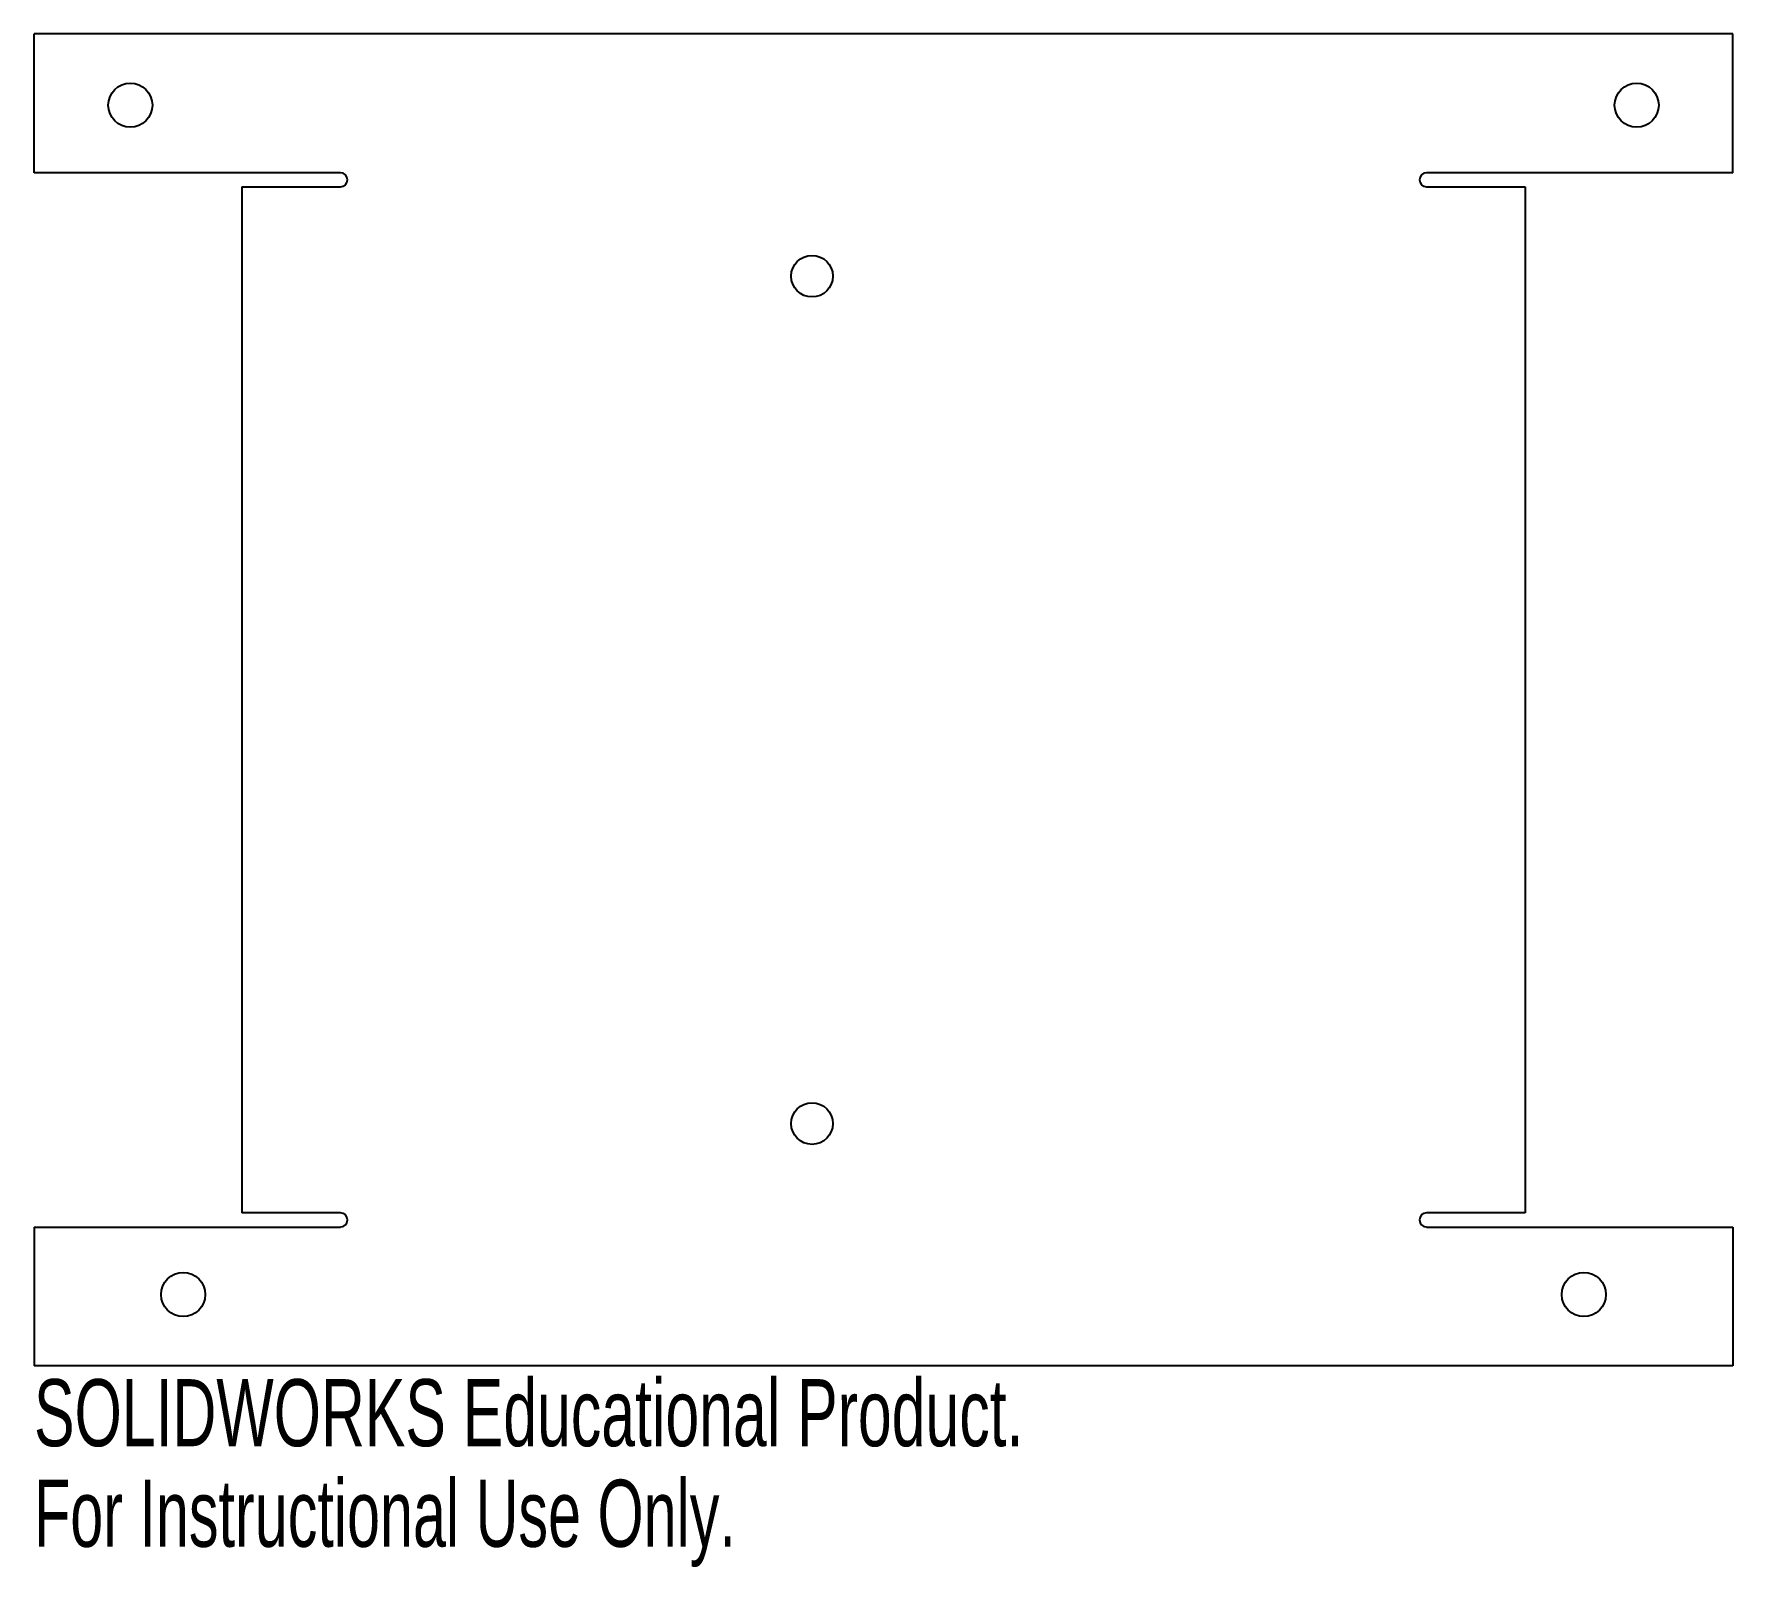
# Model space of a CAD drawing. Extents: x -61 to 61, y -63 to 48.
import ezdxf
from ezdxf.enums import TextEntityAlignment as Align

# ---------------------------------------------------------------- set-up
doc = ezdxf.new("R2010")
doc.units = 0
doc.layers.get('0').update_dxf_attribs({"linetype": 'CONTINUOUS'})

msp = doc.modelspace()

# ---------------------------------------------------------------- linework, layer by layer
at = {"color": 7, "linetype": 'CONTINUOUS'}
for p, q in [((-61.22, 38), (-61.22, 48)), ((61.22, 48), (-61.22, 48)), ((61.22, 38), (61.22, 48)), ((-39.14, 38), (-61.22, 38)), ((61.22, 38), (39.14, 38)), ((-46.25, 36.98), (-46.25, -36.98)), ((-46.25, 36.98), (-39.14, 36.98)), ((39.14, 36.98), (46.25, 36.98)), ((46.25, 36.98), (46.25, -36.98)), ((-39.14, -36.98), (-46.25, -36.98)), ((46.25, -36.98), (39.14, -36.98)), ((-61.22, -38), (-61.22, -48)), ((-61.22, -38), (-39.14, -38)), ((39.14, -38), (61.22, -38)), ((61.22, -38), (61.22, -48)), ((61.22, -48), (-61.22, -48))]:
    msp.add_line(p, q, dxfattribs=at)
for centre, radius in [((-54.28, 42.87), 1.59), ((54.28, 42.87), 1.59), ((-5.15, 30.54), 1.5), ((-5.15, -30.54), 1.5), ((-50.47, -42.87), 1.59), ((50.47, -42.87), 1.59)]:
    msp.add_circle(centre, radius, dxfattribs=at)
for centre, start, end in [((-39.14, 37.49), 270, 90), ((39.14, 37.49), 90, 270), ((-39.14, -37.49), 270, 90), ((39.14, -37.49), 90, 270)]:
    msp.add_arc(centre, 0.508, start, end, dxfattribs=at)

# ---------------------------------------------------------------- texts
for s, width, p in [('SOLIDWORKS Educational Product.', 0.677419, (-61.22, -55.25)), ('For Instructional Use Only.', 0.661111, (-61.22, -62.5))]:
    msp.add_text(s, height=4.8336, dxfattribs=dict(at, width=width)).set_placement(p, align=Align.BOTTOM_LEFT)

doc.saveas('drawing.dxf')
